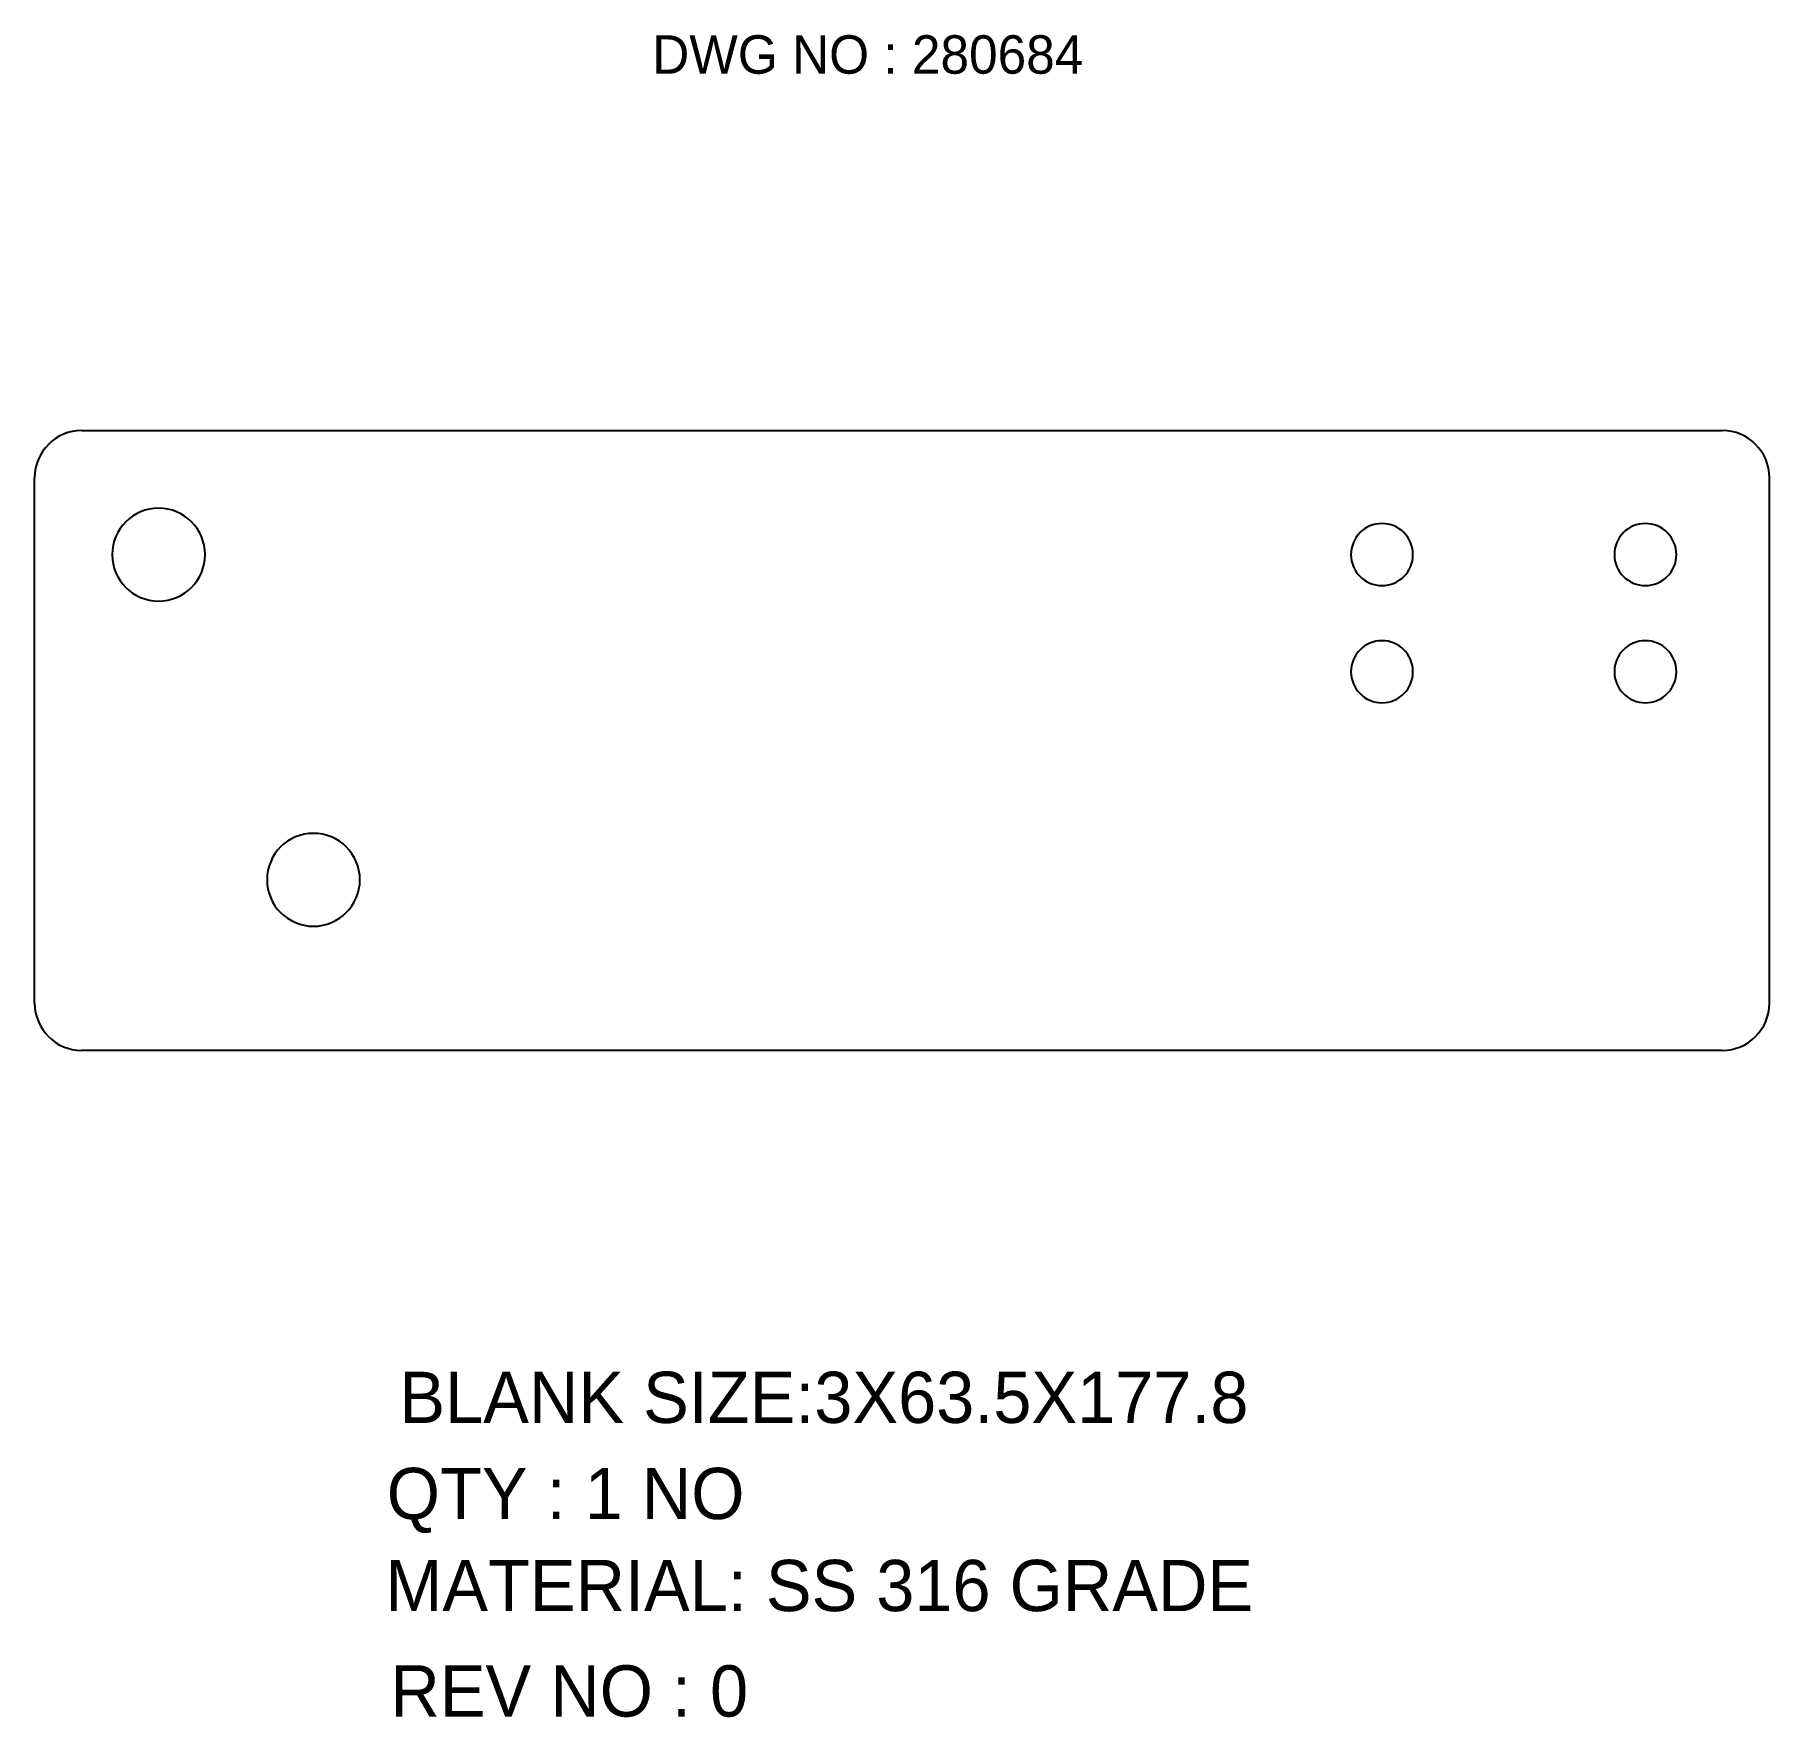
# Model space of a CAD drawing. Header units: inches. Extents: x 3830 to 4008, y 1563 to 1735.
import ezdxf

# ---------------------------------------------------------------- set-up
doc = ezdxf.new("R2010")
doc.units = ezdxf.units.IN
doc.header["$MEASUREMENT"] = 0
doc.layers.add('LaserCutting', color=3, linetype='Continuous')

msp = doc.modelspace()

# ---------------------------------------------------------------- linework, layer by layer
at = {"layer": 'LaserCutting'}
for p, q in [((3834.89, 1694.9), (4003.04, 1694.9)), ((3830.06, 1636.23), (3830.06, 1690.08)), ((4007.86, 1690.08), (4007.86, 1636.23)), ((4003.04, 1631.4), (3834.89, 1631.4))]:
    msp.add_line(p, q, dxfattribs=at)
for centre, radius, start, end in [((3834.89, 1690.08), 4.83, 90, 180), ((4003.04, 1690.08), 4.83, 0, 90), ((3842.76, 1682.2), 4.76, 0, 180), ((3968.16, 1682.2), 3.18, 0, 180), ((3995.16, 1682.2), 3.18, 0, 180), ((3842.76, 1682.2), 4.76, 180, 0), ((3968.16, 1682.2), 3.18, 180, 0), ((3995.16, 1682.2), 3.18, 180, 0), ((3968.16, 1670.2), 3.18, 0, 180), ((3995.16, 1670.2), 3.18, 0, 180), ((3968.16, 1670.2), 3.18, 180, 0), ((3995.16, 1670.2), 3.18, 180, 0), ((3858.64, 1648.88), 4.76, 0, 180), ((3858.64, 1648.88), 4.76, 180, 0), ((3834.89, 1636.23), 4.83, 180, 270), ((4003.04, 1636.23), 4.83, 270, 0)]:
    msp.add_arc(centre, radius, start, end, dxfattribs=at)

# ---------------------------------------------------------------- texts
at = {"color": 7, "linetype": 'Continuous'}
for s, height, p in [('DWG NO : 280684', 3.9375, (3893.36, 1731.47)), ('BLANK SIZE:3X63.5X177.8', 5.25, (3867.45, 1593.23)), ('QTY : 1 NO', 5.25, (3866.15, 1583.38)), ('MATERIAL: SS 316 GRADE', 5.25, (3866, 1573.95)), ('REV NO : 0', 5.25, (3866.52, 1563.15))]:
    msp.add_text(s, height=height, dxfattribs=at).set_placement(p)

doc.saveas('drawing.dxf')
